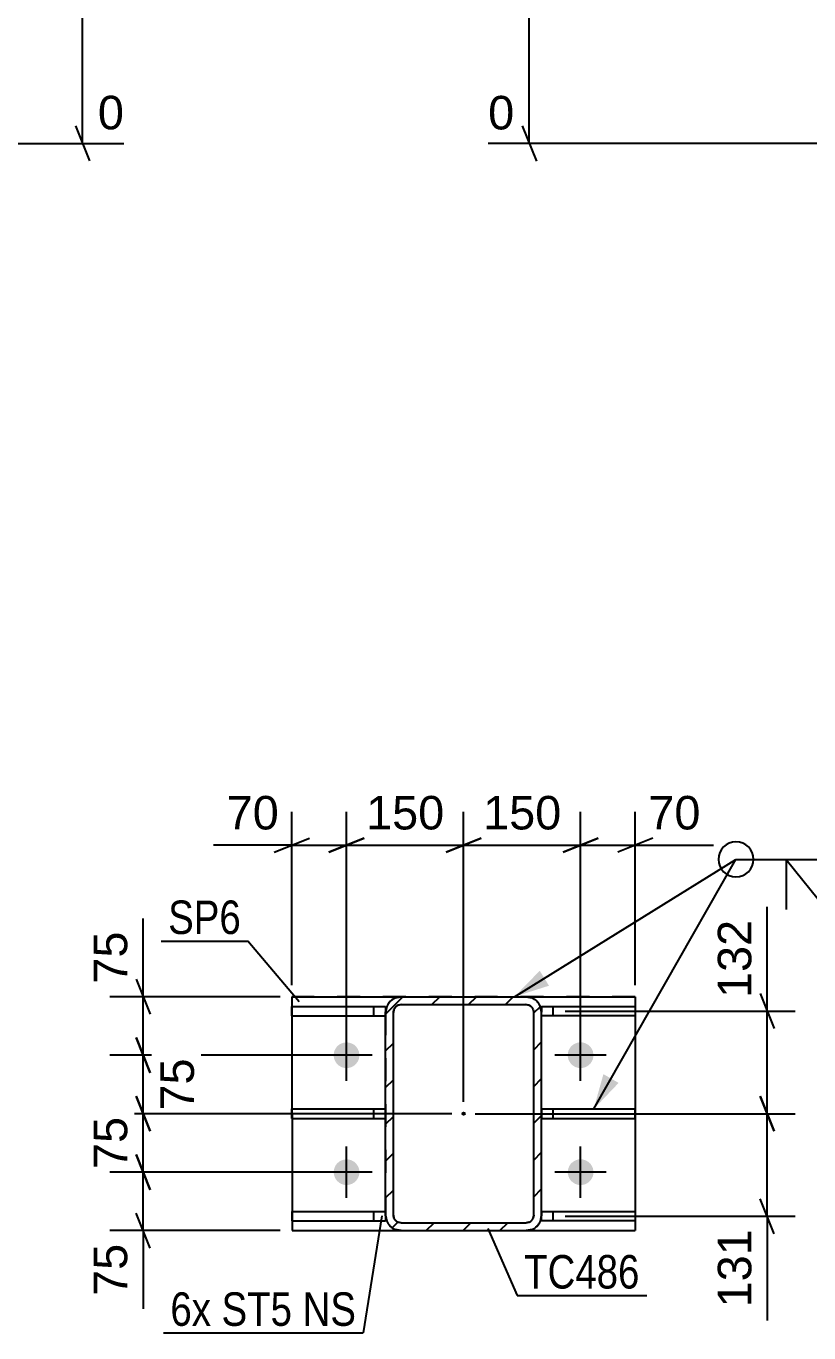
# Model space of a CAD drawing. Header units: millimetres. Extents: x 0 to 841, y 0 to 594.
# Drawn here: x 223.1 to 290, y 99.1 to 210.8 of the extents above; entities that cross this region are included whole.
import ezdxf

# ---------------------------------------------------------------- set-up
doc = ezdxf.new("R2010")
doc.units = ezdxf.units.MM
doc.linetypes.add('DXK_LINE_DOT2', pattern=[3.9198, 1.9599, -1.9599])
doc.linetypes.add('DXK_LINE_DOT3', pattern=[5.9187, 2.979, -0.9799, 0.9799, -0.9799])
doc.styles.add('Arial', font='ARIAL.TTF', dxfattribs={"height": 0.2})
doc.styles.add('Arial Narrow', font='ARIALN.TTF', dxfattribs={"height": 0.2})

# ---------------------------------------------------------------- blocks, each defined once
blk = doc.blocks.new('Part-284933836-13644 - 13613')
at = {"color": 2, "linetype": 'Continuous'}
for p, q in [((245.84, 117.42), (245.84, 118.22)), ((245.84, 118.22), (253.84, 118.22)), ((245.84, 117.42), (253.84, 117.42))]:
    blk.add_line(p, q, dxfattribs=at)
at = {"color": 7, "linetype": 'DXK_LINE_DOT2'}
for p, q in [((252.84, 117.42), (252.84, 118.22)), ((253.84, 118.22), (253.84, 117.42))]:
    blk.add_line(p, q, dxfattribs=at)
blk = doc.blocks.new('Part-284933836-13641 - 13613')
at = {"color": 2, "linetype": 'Continuous'}
for p, q in [((267.18, 118.22), (275.18, 118.22)), ((267.18, 117.42), (275.18, 117.42)), ((275.18, 117.42), (275.18, 118.22))]:
    blk.add_line(p, q, dxfattribs=at)
at = {"color": 7, "linetype": 'DXK_LINE_DOT2'}
for p, q in [((267.18, 118.22), (267.18, 117.42)), ((268.18, 117.42), (268.18, 118.22))]:
    blk.add_line(p, q, dxfattribs=at)
blk = doc.blocks.new('Part-284933836-13617 - 13613')
at = {"linetype": 'Continuous'}
h = blk.add_hatch(dxfattribs=at)
h.set_pattern_fill('', scale=0.7, style=0, pattern_type=0)
h.set_pattern_definition([(45, (267.0746, 126.9957), (-1.57154, 1.57154), [])])
h.paths.add_polyline_path([(267.18, 126.49), (267.07, 127), (266.79, 127.43), (266.35, 127.72), (265.84, 127.82), (255.18, 127.82), (254.67, 127.71), (254.23, 127.43), (253.94, 126.99), (253.84, 126.48), (253.85, 109.15), (253.95, 108.64), (254.24, 108.21), (254.67, 107.92), (255.18, 107.82), (265.85, 107.82), (266.36, 107.92), (266.79, 108.21), (267.08, 108.64), (267.18, 109.15)])
h.paths.add_polyline_path([(266.46, 108.9), (266.32, 108.68), (266.1, 108.54), (265.85, 108.49), (255.18, 108.48), (254.92, 108.53), (254.71, 108.68), (254.56, 108.89), (254.51, 109.15), (254.51, 126.48), (254.56, 126.74), (254.7, 126.95), (254.92, 127.1), (255.18, 127.15), (265.84, 127.15), (266.1, 127.1), (266.31, 126.96), (266.46, 126.74), (266.51, 126.49), (266.51, 109.15)])
blk.add_hatch(color=246, dxfattribs=at).paths.add_polyline_path([(260.51, 117.72, -1), (260.51, 117.92, -1)])
at = {"color": 7, "linetype": 'DXK_LINE_DOT2'}
for p, q in [((254.67, 127.72), (255.18, 127.82)), ((255.18, 127.82), (265.84, 127.82)), ((265.84, 127.82), (266.35, 127.72)), ((253.84, 126.48), (253.94, 126.99)), ((253.84, 126.48), (253.85, 109.15)), ((254.56, 126.74), (254.51, 126.48)), ((254.51, 109.15), (254.51, 126.48)), ((255.18, 127.15), (254.92, 127.1)), ((255.18, 127.15), (265.84, 127.15)), ((266.1, 127.1), (265.84, 127.15)), ((266.51, 126.49), (266.46, 126.74)), ((266.51, 109.15), (266.51, 126.49)), ((267.07, 127), (267.18, 126.49)), ((267.18, 109.15), (267.18, 126.49)), ((253.95, 108.64), (253.85, 109.15)), ((254.51, 109.15), (254.56, 108.89)), ((254.92, 108.53), (255.18, 108.48)), ((255.18, 108.48), (265.85, 108.49)), ((265.85, 108.49), (266.1, 108.54)), ((266.46, 108.9), (266.51, 109.15)), ((267.18, 109.15), (267.08, 108.64)), ((255.18, 107.82), (254.67, 107.92)), ((255.18, 107.82), (265.85, 107.82)), ((266.36, 107.92), (265.85, 107.82))]:
    blk.add_line(p, q, dxfattribs=at)
at = {"color": 2, "linetype": 'Continuous'}
for p, q in [((255.18, 127.82), (254.67, 127.71)), ((255.18, 127.82), (255.18, 127.82)), ((255.18, 127.82), (265.84, 127.82)), ((265.84, 127.82), (265.84, 127.82)), ((266.35, 127.72), (265.84, 127.82)), ((253.94, 126.99), (253.84, 126.48)), ((253.84, 126.48), (253.84, 126.48)), ((253.85, 109.15), (253.84, 126.48)), ((254.51, 126.48), (254.56, 126.74)), ((254.51, 126.48), (254.51, 126.48)), ((254.51, 109.15), (254.51, 126.48)), ((254.92, 127.1), (255.18, 127.15)), ((255.18, 127.15), (255.18, 127.15)), ((255.18, 127.15), (265.84, 127.15)), ((265.84, 127.15), (265.84, 127.15)), ((265.84, 127.15), (266.1, 127.1)), ((266.46, 126.74), (266.51, 126.49)), ((266.51, 126.49), (266.51, 126.49)), ((266.51, 109.15), (266.51, 126.49)), ((267.18, 126.49), (267.07, 127)), ((267.18, 126.49), (267.18, 126.49)), ((267.18, 109.15), (267.18, 126.49)), ((253.85, 109.15), (253.85, 109.15)), ((253.85, 109.15), (253.95, 108.64)), ((254.51, 109.15), (254.51, 109.15)), ((254.56, 108.89), (254.51, 109.15)), ((255.18, 108.48), (254.92, 108.53)), ((255.18, 108.48), (265.85, 108.49)), ((255.18, 108.48), (255.18, 108.48)), ((266.1, 108.54), (265.85, 108.49)), ((265.85, 108.49), (265.85, 108.49)), ((266.51, 109.15), (266.46, 108.9)), ((266.51, 109.15), (266.51, 109.15)), ((267.08, 108.64), (267.18, 109.15)), ((267.18, 109.15), (267.18, 109.15)), ((254.67, 107.92), (255.18, 107.82)), ((255.18, 107.82), (255.18, 107.82)), ((255.18, 107.82), (265.85, 107.82)), ((265.85, 107.82), (266.36, 107.92)), ((265.85, 107.82), (265.85, 107.82))]:
    blk.add_line(p, q, dxfattribs=at)
at = {"color": 7, "linetype": 'DXK_LINE_DOT3'}
blk.add_line((260.51, 117.82), (260.51, 117.82), dxfattribs=at)
at = {"color": 246, "linetype": 'DXK_LINE_DOT2'}
blk.add_line((260.51, 117.82), (260.51, 117.82), dxfattribs=at)
at = {"color": 246, "linetype": 'Continuous'}
blk.add_circle((260.51, 117.82), 0.1, dxfattribs=at)
at = {"color": 7, "linetype": 'DXK_LINE_DOT2'}
for centre, radius, start, end in [((255.18, 126.48), 1.33, 112.5105, 157.5105), ((265.84, 126.49), 1.33, 22.5105, 67.5105), ((255.18, 126.48), 0.667, 112.5105, 157.5105), ((265.84, 126.49), 0.667, 22.5105, 67.5105), ((255.18, 109.15), 1.33, 202.5105, 247.5105), ((255.18, 109.15), 0.667, 202.5105, 247.5105), ((265.85, 109.15), 0.667, 292.5105, 337.5105), ((265.85, 109.15), 1.33, 292.5105, 337.5105)]:
    blk.add_arc(centre, radius, start, end, dxfattribs=at)
at = {"color": 2, "linetype": 'Continuous'}
for centre, radius, start, end in [((255.18, 126.48), 1.33, 112.5105, 157.5105), ((265.84, 126.49), 1.33, 22.5105, 67.5105), ((255.18, 126.48), 0.667, 112.5105, 157.5105), ((265.84, 126.49), 0.667, 22.5105, 67.5105), ((255.18, 109.15), 1.33, 202.5105, 247.5105), ((255.18, 109.15), 0.667, 202.5105, 247.5105), ((265.85, 109.15), 0.667, 292.5105, 337.5105), ((265.85, 109.15), 1.33, 292.5105, 337.5105)]:
    blk.add_arc(centre, radius, start, end, dxfattribs=at)
blk = doc.blocks.new('Part-284933836-13645 - 13613')
at = {"color": 2, "linetype": 'Continuous'}
for p, q in [((245.84, 126.18), (245.84, 126.98)), ((245.84, 126.98), (253.84, 126.98)), ((253.84, 126.98), (253.84, 126.48)), ((245.84, 126.18), (253.84, 126.18))]:
    blk.add_line(p, q, dxfattribs=at)
at = {"color": 7, "linetype": 'DXK_LINE_DOT2'}
for p, q in [((252.84, 126.18), (252.84, 126.98)), ((253.84, 126.48), (253.84, 126.18))]:
    blk.add_line(p, q, dxfattribs=at)
blk = doc.blocks.new('Part-284933836-13637 - 13613')
at = {"color": 2, "linetype": 'Continuous'}
for p, q in [((245.84, 127.82), (245.85, 107.82)), ((245.84, 127.82), (255.18, 127.82)), ((265.84, 127.82), (275.18, 127.82)), ((275.18, 127.82), (275.18, 107.82)), ((245.85, 107.82), (245.85, 107.82)), ((245.85, 107.82), (255.18, 107.82)), ((265.85, 107.82), (275.18, 107.82)), ((275.18, 107.82), (275.18, 107.82))]:
    blk.add_line(p, q, dxfattribs=at)
at = {"color": 7, "linetype": 'DXK_LINE_DOT2'}
for p, q in [((245.84, 127.82), (245.84, 127.82)), ((275.18, 127.82), (245.84, 127.82)), ((255.18, 127.82), (265.84, 127.82)), ((275.18, 127.82), (275.18, 127.82)), ((245.85, 107.82), (275.18, 107.82)), ((255.18, 107.82), (265.85, 107.82))]:
    blk.add_line(p, q, dxfattribs=at)
blk = doc.blocks.new('Part-284933836-13642 - 13613')
at = {"color": 2, "linetype": 'Continuous'}
for p, q in [((267.18, 126.99), (275.18, 126.99)), ((267.18, 126.99), (267.18, 126.49)), ((275.18, 126.99), (275.18, 126.19)), ((275.18, 126.19), (267.18, 126.19))]:
    blk.add_line(p, q, dxfattribs=at)
at = {"color": 7, "linetype": 'DXK_LINE_DOT2'}
for p, q in [((267.18, 126.19), (267.18, 126.49)), ((268.18, 126.19), (268.18, 126.99))]:
    blk.add_line(p, q, dxfattribs=at)
blk = doc.blocks.new('Part-284933836-13643 - 13613')
at = {"color": 2, "linetype": 'Continuous'}
for p, q in [((267.18, 109.45), (275.18, 109.45)), ((267.18, 108.65), (267.18, 109.15)), ((275.18, 108.65), (267.18, 108.65)), ((275.18, 109.45), (275.18, 108.65))]:
    blk.add_line(p, q, dxfattribs=at)
at = {"color": 7, "linetype": 'DXK_LINE_DOT2'}
for p, q in [((267.18, 109.45), (267.18, 109.15)), ((268.18, 108.65), (268.18, 109.45))]:
    blk.add_line(p, q, dxfattribs=at)
blk = doc.blocks.new('Part-284933836-13646 - 13613')
at = {"color": 2, "linetype": 'Continuous'}
for p, q in [((245.85, 108.65), (245.85, 109.45)), ((245.85, 109.45), (253.85, 109.45)), ((245.85, 108.65), (253.85, 108.65)), ((253.85, 109.15), (253.85, 108.65))]:
    blk.add_line(p, q, dxfattribs=at)
at = {"color": 7, "linetype": 'DXK_LINE_DOT2'}
for p, q in [((252.85, 108.65), (252.85, 109.45)), ((253.85, 109.45), (253.85, 109.15))]:
    blk.add_line(p, q, dxfattribs=at)
blk = doc.blocks.new('Bolt-284933836-13691 - 13613')
at = {"linetype": 'Continuous'}
for points in [[(250.51, 123.92), (250.74, 123.89), (250.96, 123.82), (251.16, 123.71), (251.33, 123.55), (251.46, 123.37), (251.56, 123.16), (251.6, 122.93), (251.6, 122.7), (251.56, 122.48), (251.46, 122.27), (251.33, 122.08), (251.16, 121.93), (250.96, 121.81), (250.74, 121.74), (250.51, 121.72), (250.28, 121.74), (250.06, 121.81), (249.86, 121.93), (249.69, 122.08), (249.56, 122.27), (249.46, 122.48), (249.42, 122.7), (249.42, 122.93), (249.46, 123.16), (249.56, 123.37), (249.69, 123.55), (249.86, 123.71), (250.06, 123.82), (250.28, 123.89)], [(270.51, 123.92), (270.74, 123.9), (270.96, 123.82), (271.16, 123.71), (271.33, 123.56), (271.46, 123.37), (271.56, 123.16), (271.6, 122.93), (271.6, 122.7), (271.56, 122.48), (271.46, 122.27), (271.33, 122.08), (271.16, 121.93), (270.96, 121.81), (270.74, 121.74), (270.51, 121.72), (270.28, 121.74), (270.06, 121.81), (269.86, 121.93), (269.69, 122.08), (269.56, 122.27), (269.46, 122.48), (269.42, 122.7), (269.42, 122.93), (269.46, 123.16), (269.56, 123.37), (269.69, 123.56), (269.86, 123.71), (270.06, 123.82), (270.28, 123.9)], [(250.51, 113.92), (250.74, 113.89), (250.96, 113.82), (251.16, 113.71), (251.33, 113.55), (251.46, 113.37), (251.56, 113.16), (251.61, 112.93), (251.61, 112.7), (251.56, 112.48), (251.46, 112.27), (251.33, 112.08), (251.16, 111.93), (250.96, 111.81), (250.74, 111.74), (250.51, 111.72), (250.28, 111.74), (250.06, 111.81), (249.87, 111.93), (249.69, 112.08), (249.56, 112.27), (249.47, 112.48), (249.42, 112.7), (249.42, 112.93), (249.47, 113.16), (249.56, 113.37), (249.69, 113.55), (249.87, 113.71), (250.06, 113.82), (250.28, 113.89)], [(270.51, 113.92), (270.74, 113.9), (270.96, 113.82), (271.16, 113.71), (271.33, 113.56), (271.46, 113.37), (271.56, 113.16), (271.61, 112.93), (271.61, 112.7), (271.56, 112.48), (271.46, 112.27), (271.33, 112.08), (271.16, 111.93), (270.96, 111.81), (270.74, 111.74), (270.51, 111.72), (270.28, 111.74), (270.06, 111.81), (269.87, 111.93), (269.69, 112.08), (269.56, 112.27), (269.47, 112.48), (269.42, 112.7), (269.42, 112.93), (269.47, 113.16), (269.56, 113.37), (269.69, 113.56), (269.87, 113.71), (270.06, 113.82), (270.28, 113.9)]]:
    blk.add_hatch(color=1, dxfattribs=at).paths.add_polyline_path(points)
at = {"color": 1, "linetype": 'Continuous'}
for p, q in [((250.51, 120.62), (250.51, 125.02)), ((270.51, 120.62), (270.51, 125.02)), ((252.71, 122.82), (248.31, 122.82)), ((272.71, 122.82), (268.31, 122.82)), ((250.51, 110.62), (250.51, 115.02)), ((270.51, 110.62), (270.51, 115.02)), ((252.71, 112.82), (248.31, 112.82)), ((272.71, 112.82), (268.31, 112.82))]:
    blk.add_line(p, q, dxfattribs=at)
blk = doc.blocks.new('StraightDimension-284933836-14473 - 1981')
at = {"color": 7, "linetype": 'Continuous'}
for p, q in [((266.73, 254), (265.53, 257)), ((312.48, 255.5), (251.44, 255.5)), ((266.13, 200.77), (266.13, 255.5)), ((265.53, 202.27), (266.73, 199.27)), ((312.48, 200.77), (262.61, 200.77))]:
    blk.add_line(p, q, dxfattribs=at)
at = {"color": 0, "linetype": 'Continuous'}
blk.add_wipeout([(260.93, 256.1), (260.93, 260.3), (250.84, 260.3), (250.84, 256.1)], dxfattribs=at)
at = {"color": 0}
blk.add_wipeout([(265.38, 233.18), (261.18, 233.18), (261.18, 223.09), (265.38, 223.09)], dxfattribs=at)
at = {"color": 3, "linetype": 'Continuous', "style": 'Arial'}
blk.add_text('2665', height=2.865, dxfattribs=at).set_placement((251.44, 256.7))
at = {"color": 3, "style": 'Arial'}
blk.add_text('2665', height=2.865, rotation=90.0002, dxfattribs=at).set_placement((264.78, 223.69))
at = {"color": 0, "linetype": 'Continuous'}
blk.add_wipeout([(265.43, 201.37), (265.43, 205.57), (262.01, 205.57), (262.01, 201.37)], dxfattribs=at)
at = {"color": 3, "linetype": 'Continuous', "style": 'Arial'}
blk.add_text('0', height=2.87, dxfattribs=at).set_placement((262.61, 201.97))
blk = doc.blocks.new('StraightDimension-284933836-15884 - 13613')
at = {"color": 7, "linetype": 'Continuous'}
for p, q in [((233.12, 127.82), (233.12, 134.51)), ((233.12, 127.82), (233.12, 134.51)), ((232.52, 129.32), (233.72, 126.32)), ((244.84, 127.82), (230.27, 127.82)), ((233.12, 122.82), (233.12, 127.82)), ((233.72, 121.32), (232.52, 124.32)), ((249.51, 122.82), (230.27, 122.82))]:
    blk.add_line(p, q, dxfattribs=at)
at = {"color": 0}
blk.add_wipeout([(232.37, 133.99), (228.17, 133.99), (228.17, 128.34), (232.37, 128.34)], dxfattribs=at)
at = {"color": 3, "style": 'Arial'}
blk.add_text('75', height=2.865, rotation=90.0002, dxfattribs=at).set_placement((231.77, 128.94))
blk = doc.blocks.new('StraightDimension-284933836-15927 - 13613')
at = {"color": 7, "linetype": 'Continuous'}
for p, q in [((285.85, 119.32), (287.05, 116.32)), ((261.51, 117.82), (288.85, 117.82)), ((286.45, 109.05), (286.45, 117.82)), ((287.05, 107.55), (285.85, 110.55)), ((269.18, 109.05), (288.85, 109.05)), ((286.45, 109.05), (286.45, 100.13)), ((286.45, 109.05), (286.45, 100.13))]:
    blk.add_line(p, q, dxfattribs=at)
at = {"color": 0}
blk.add_wipeout([(285.7, 108.53), (281.5, 108.53), (281.5, 100.66), (285.7, 100.66)], dxfattribs=at)
at = {"color": 3, "style": 'Arial'}
blk.add_text('131', height=2.865, rotation=90.0002, dxfattribs=at).set_placement((285.1, 101.26))
blk = doc.blocks.new('StraightDimension-284933836-15843 - 13613')
at = {"color": 7, "linetype": 'Continuous'}
for p, q in [((260.51, 118.82), (260.51, 143.62)), ((270.51, 123.82), (270.51, 143.62)), ((259.01, 140.17), (262.01, 141.37)), ((260.51, 140.77), (270.51, 140.77)), ((272.01, 141.37), (269.01, 140.17))]:
    blk.add_line(p, q, dxfattribs=at)
at = {"color": 0}
blk.add_wipeout([(269.45, 141.52), (269.45, 145.72), (261.58, 145.72), (261.58, 141.52)], dxfattribs=at)
at = {"color": 3, "style": 'Arial'}
blk.add_text('150', height=2.865, dxfattribs=at).set_placement((262.18, 142.12))
blk = doc.blocks.new('StraightDimension-284933836-15842 - 13613')
at = {"color": 7, "linetype": 'Continuous'}
for p, q in [((270.51, 123.82), (270.51, 143.62)), ((275.18, 128.82), (275.18, 143.62)), ((269.01, 140.17), (272.01, 141.37)), ((270.51, 140.77), (275.18, 140.77)), ((276.68, 141.37), (273.68, 140.17)), ((275.18, 140.77), (281.87, 140.77)), ((275.18, 140.77), (281.87, 140.77))]:
    blk.add_line(p, q, dxfattribs=at)
at = {"color": 0}
blk.add_wipeout([(281.35, 141.52), (281.35, 145.72), (275.7, 145.72), (275.7, 141.52)], dxfattribs=at)
at = {"color": 3, "style": 'Arial'}
blk.add_text('70', height=2.865, dxfattribs=at).set_placement((276.3, 142.12))
blk = doc.blocks.new('StraightDimension-284933836-15844 - 13613')
at = {"color": 7, "linetype": 'Continuous'}
for p, q in [((250.51, 123.82), (250.51, 143.62)), ((260.51, 118.82), (260.51, 143.62)), ((249.01, 140.17), (252.01, 141.37)), ((250.51, 140.77), (260.51, 140.77)), ((262.01, 141.37), (259.01, 140.17))]:
    blk.add_line(p, q, dxfattribs=at)
at = {"color": 0}
blk.add_wipeout([(259.45, 141.52), (259.45, 145.72), (251.58, 145.72), (251.58, 141.52)], dxfattribs=at)
at = {"color": 3, "style": 'Arial'}
blk.add_text('150', height=2.865, dxfattribs=at).set_placement((252.18, 142.12))
blk = doc.blocks.new('StraightDimension-284933836-15845 - 13613')
at = {"color": 7, "linetype": 'Continuous'}
for p, q in [((245.84, 128.82), (245.84, 143.62)), ((250.51, 123.82), (250.51, 143.62)), ((245.84, 140.77), (239.15, 140.77)), ((245.84, 140.77), (239.15, 140.77)), ((244.34, 140.17), (247.34, 141.37)), ((245.84, 140.77), (250.51, 140.77)), ((252.01, 141.37), (249.01, 140.17))]:
    blk.add_line(p, q, dxfattribs=at)
at = {"color": 0}
blk.add_wipeout([(245.32, 141.52), (245.32, 145.72), (239.67, 145.72), (239.67, 141.52)], dxfattribs=at)
at = {"color": 3, "style": 'Arial'}
blk.add_text('70', height=2.865, dxfattribs=at).set_placement((240.27, 142.12))
blk = doc.blocks.new('StraightDimension-284933836-15885 - 13613')
at = {"color": 7, "linetype": 'Continuous'}
for p, q in [((232.52, 124.32), (233.72, 121.32)), ((249.51, 122.82), (230.72, 122.82)), ((233.12, 117.82), (233.12, 122.82)), ((233.72, 116.32), (232.52, 119.32)), ((259.51, 117.82), (230.72, 117.82))]:
    blk.add_line(p, q, dxfattribs=at)
at = {"color": 0}
blk.add_wipeout([(238.07, 123.14), (233.87, 123.14), (233.87, 117.49), (238.07, 117.49)], dxfattribs=at)
at = {"color": 3, "style": 'Arial'}
blk.add_text('75', height=2.865, rotation=90.0002, dxfattribs=at).set_placement((237.47, 118.09))
blk = doc.blocks.new('StraightDimension-284933836-15886 - 13613')
at = {"color": 7, "linetype": 'Continuous'}
for p, q in [((232.52, 119.32), (233.72, 116.32)), ((259.51, 117.82), (230.27, 117.82)), ((233.12, 112.82), (233.12, 117.82)), ((233.72, 111.32), (232.52, 114.32)), ((249.51, 112.82), (230.27, 112.82))]:
    blk.add_line(p, q, dxfattribs=at)
at = {"color": 0}
blk.add_wipeout([(232.37, 118.14), (228.17, 118.14), (228.17, 112.49), (232.37, 112.49)], dxfattribs=at)
at = {"color": 3, "style": 'Arial'}
blk.add_text('75', height=2.865, rotation=90.0002, dxfattribs=at).set_placement((231.77, 113.09))
blk = doc.blocks.new('StraightDimension-284933836-15887 - 13613')
at = {"color": 7, "linetype": 'Continuous'}
for p, q in [((232.52, 114.32), (233.72, 111.32)), ((249.51, 112.82), (230.27, 112.82)), ((233.12, 107.82), (233.12, 112.82)), ((233.72, 106.32), (232.52, 109.32)), ((244.85, 107.82), (230.27, 107.82)), ((233.12, 107.82), (233.12, 101.12)), ((233.12, 107.82), (233.12, 101.12))]:
    blk.add_line(p, q, dxfattribs=at)
at = {"color": 0}
blk.add_wipeout([(232.37, 107.29), (228.17, 107.29), (228.17, 101.64), (232.37, 101.64)], dxfattribs=at)
at = {"color": 3, "style": 'Arial'}
blk.add_text('75', height=2.865, rotation=90.0002, dxfattribs=at).set_placement((231.77, 102.24))
blk = doc.blocks.new('StraightDimension-284933836-15926 - 13613')
at = {"color": 7, "linetype": 'Continuous'}
for p, q in [((286.45, 126.59), (286.45, 135.51)), ((286.45, 126.59), (286.45, 135.51)), ((285.85, 128.09), (287.05, 125.09)), ((269.18, 126.59), (288.85, 126.59)), ((286.45, 117.82), (286.45, 126.59)), ((287.05, 116.32), (285.85, 119.32)), ((261.51, 117.82), (288.85, 117.82))]:
    blk.add_line(p, q, dxfattribs=at)
at = {"color": 0}
blk.add_wipeout([(285.7, 134.98), (281.5, 134.98), (281.5, 127.11), (285.7, 127.11)], dxfattribs=at)
at = {"color": 3, "style": 'Arial'}
blk.add_text('132', height=2.865, rotation=90.0002, dxfattribs=at).set_placement((285.1, 127.71))
blk = doc.blocks.new('StraightDimension-284933836-11731 - 2707')
at = {"color": 7, "linetype": 'Continuous'}
for p, q in [((228.56, 244.06), (227.36, 247.06)), ((205.64, 245.56), (238.16, 245.56)), ((227.96, 200.78), (227.96, 245.56)), ((227.36, 202.28), (228.56, 199.28)), ((173.97, 200.78), (231.49, 200.78))]:
    blk.add_line(p, q, dxfattribs=at)
at = {"color": 0}
blk.add_wipeout([(227.21, 228.22), (223.01, 228.22), (223.01, 218.12), (227.21, 218.12)], dxfattribs=at)
at = {"color": 3, "style": 'Arial'}
blk.add_text('2596', height=2.865, rotation=90.0002, dxfattribs=at).set_placement((226.61, 218.72))
at = {"color": 0, "linetype": 'Continuous'}
for points in [[(238.76, 246.16), (238.76, 250.36), (228.66, 250.36), (228.66, 246.16)], [(232.09, 201.38), (232.09, 205.58), (228.66, 205.58), (228.66, 201.38)]]:
    blk.add_wipeout(points, dxfattribs=at)
at = {"color": 3, "linetype": 'Continuous', "style": 'Arial'}
for s, height, p in [('2596', 2.865, (229.26, 246.76)), ('0', 2.87, (229.26, 201.98))]:
    blk.add_text(s, height=height, dxfattribs=at).set_placement(p)
blk = doc.blocks.new('Mark-284933836-13707 - 13613')
at = {"color": 30, "linetype": 'Continuous'}
for p in [(234.67, 132.58), (246.47, 127.38)]:
    blk.add_line(p, (242.08, 132.58), dxfattribs=at)
at = {"color": 0}
blk.add_wipeout([(241.48, 133.18), (241.48, 136.18), (235.27, 136.18), (235.27, 133.18)], dxfattribs=at)
blk.add_wipeout([(241.48, 133.18), (241.48, 136.18), (235.27, 136.18), (235.27, 133.18)], dxfattribs=at)
at = {"color": 3, "style": 'Arial Narrow'}
blk.add_text('SP6', height=2.863, dxfattribs=at).set_placement((235.27, 133.18))
blk = doc.blocks.new('MarkSet-284933836-15828 - 13613')
at = {"color": 30, "linetype": 'Continuous'}
for p in [(253.54, 109.09), (234.86, 99.08)]:
    blk.add_line(p, (251.92, 99.08), dxfattribs=at)
at = {"color": 0}
for points in [[(238.93, 99.68), (238.93, 102.68), (235.46, 102.68), (235.46, 99.68)], [(245.86, 99.68), (245.86, 102.68), (239.83, 102.68), (239.83, 99.68)], [(251.32, 99.68), (251.32, 102.68), (246.76, 102.68), (246.76, 99.68)]]:
    blk.add_wipeout(points, dxfattribs=at)
for points in [[(238.93, 99.68), (238.93, 102.68), (235.46, 102.68), (235.46, 99.68)], [(245.86, 99.68), (245.86, 102.68), (239.83, 102.68), (239.83, 99.68)], [(251.32, 99.68), (251.32, 102.68), (246.76, 102.68), (246.76, 99.68)]]:
    blk.add_wipeout(points, dxfattribs=at)
at = {"color": 3, "style": 'Arial Narrow'}
for s, p in [('6x', (235.46, 99.68)), ('ST5', (239.83, 99.68)), ('NS', (246.76, 99.68))]:
    blk.add_text(s, height=2.863, dxfattribs=at).set_placement(p)
blk = doc.blocks.new('Mark-284933836-16178 - 13613')
at = {"color": 30, "linetype": 'Continuous'}
for p, q in [((262.59, 108.01), (265.09, 102.27)), ((265.09, 102.27), (276.16, 102.27))]:
    blk.add_line(p, q, dxfattribs=at)
at = {"color": 0}
blk.add_wipeout([(275.56, 102.87), (275.56, 105.87), (265.69, 105.87), (265.69, 102.87)], dxfattribs=at)
blk.add_wipeout([(275.56, 102.87), (275.56, 105.87), (265.69, 105.87), (265.69, 102.87)], dxfattribs=at)
at = {"color": 3, "style": 'Arial Narrow'}
blk.add_text('TC486', height=2.863, dxfattribs=at).set_placement((265.69, 102.87))
blk = doc.blocks.new('WeldMark-284933836-16782 - 13613')
at = {"linetype": 'Continuous'}
for points in [[(267.81, 128.76), (264.86, 127.82), (267.02, 130.04)], [(273.76, 120.45), (271.63, 118.22), (272.46, 121.2)]]:
    blk.add_hatch(color=30, dxfattribs=at).paths.add_polyline_path(points)
at = {"color": 30, "linetype": 'Continuous'}
for p, q in [((264.86, 127.82), (283.79, 139.56)), ((271.63, 118.22), (283.79, 139.56)), ((283.79, 139.56), (292.79, 139.56))]:
    blk.add_line(p, q, dxfattribs=at)
at = {"color": 3, "linetype": 'Continuous'}
for q in [(291.51, 135.27), (288.08, 135.27)]:
    blk.add_line((288.08, 139.56), q, dxfattribs=at)
for start, end in [(90, 270), (270, 90)]:
    blk.add_arc((283.79, 139.56), 1.5, start, end, dxfattribs=at)
at = {"color": 0, "linetype": 'Continuous'}
blk.add_wipeout([(304.17, 138.66), (304.17, 141.66), (296.39, 141.66), (296.39, 138.66)], dxfattribs=at)
blk.add_wipeout([(304.17, 138.66), (304.17, 141.66), (296.39, 141.66), (296.39, 138.66)], dxfattribs=at)
at = {"color": 3, "linetype": 'Continuous'}
for q in [(297.08, 143.84), (297.08, 135.27)]:
    blk.add_line((292.79, 139.56), q, dxfattribs=at)
at = {"color": 3, "linetype": 'Continuous', "style": 'Arial'}
blk.add_text('TYP', height=2.865, dxfattribs=at).set_placement((296.39, 138.66))

msp = doc.modelspace()

# ---------------------------------------------------------------- block references
for name in ['StraightDimension-284933836-14473 - 1981', 'StraightDimension-284933836-11731 - 2707', 'Part-284933836-13637 - 13613', 'Part-284933836-13617 - 13613', 'Part-284933836-13645 - 13613', 'Part-284933836-13642 - 13613', 'Bolt-284933836-13691 - 13613', 'Part-284933836-13644 - 13613', 'Part-284933836-13641 - 13613', 'Part-284933836-13646 - 13613', 'Part-284933836-13643 - 13613']:
    msp.add_blockref(name, (0, 0))

# ---------------------------------------------------------------- next in the draw order: block references
for name in ['StraightDimension-284933836-15884 - 13613', 'StraightDimension-284933836-15927 - 13613']:
    msp.add_blockref(name, (0, 0))

# ---------------------------------------------------------------- next in the draw order: block references
for name in ['StraightDimension-284933836-15843 - 13613', 'Mark-284933836-16178 - 13613']:
    msp.add_blockref(name, (0, 0))

# ---------------------------------------------------------------- next in the draw order: block references
for name in ['StraightDimension-284933836-15844 - 13613', 'StraightDimension-284933836-15842 - 13613']:
    msp.add_blockref(name, (0, 0))

# ---------------------------------------------------------------- next in the draw order: block references
for name in ['StraightDimension-284933836-15845 - 13613', 'StraightDimension-284933836-15926 - 13613']:
    msp.add_blockref(name, (0, 0))

# ---------------------------------------------------------------- next in the draw order: block references
for name in ['WeldMark-284933836-16782 - 13613', 'Mark-284933836-13707 - 13613', 'StraightDimension-284933836-15885 - 13613']:
    msp.add_blockref(name, (0, 0))

# ---------------------------------------------------------------- next in the draw order: block references
msp.add_blockref('StraightDimension-284933836-15886 - 13613', (0, 0))

# ---------------------------------------------------------------- next in the draw order: block references
msp.add_blockref('StraightDimension-284933836-15887 - 13613', (0, 0))

# ---------------------------------------------------------------- next in the draw order: block references
msp.add_blockref('MarkSet-284933836-15828 - 13613', (0, 0))

doc.saveas('drawing.dxf')
